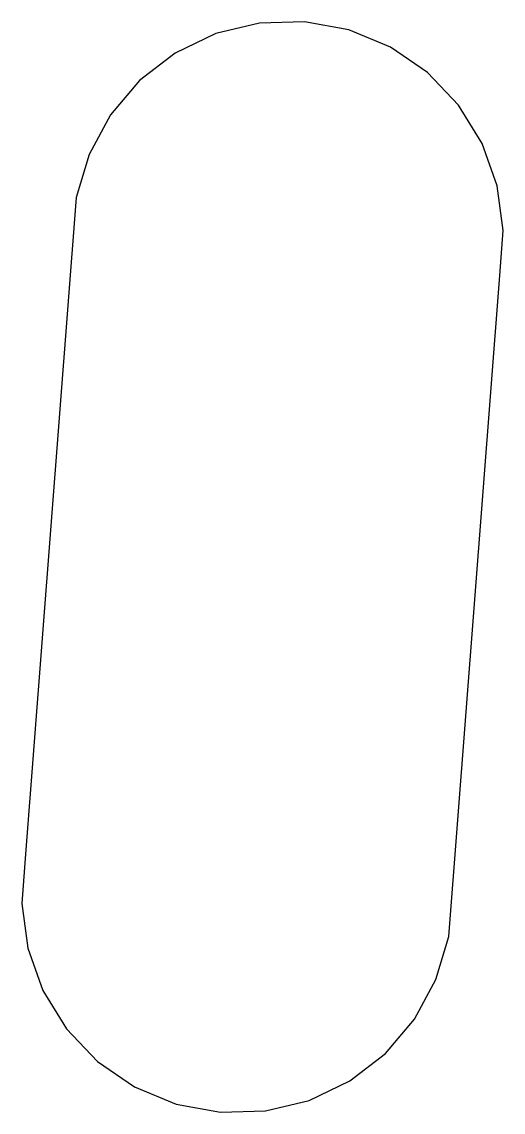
# Model space of a CAD drawing. Header units: metres. Extents: x -5 to 6.2, y -5 to 20.3.
import ezdxf

# ---------------------------------------------------------------- set-up
doc = ezdxf.new("R2010")
doc.units = ezdxf.units.M

msp = doc.modelspace()

# ---------------------------------------------------------------- linework, layer by layer
for p, q in [((0.525269, 20.3047), (-0.490753, 20.0592)), ((1.57016, 20.3336), (0.525269, 20.3047)), ((2.59822, 20.1446), (1.57016, 20.3336)), ((-0.490753, 20.0592), (-1.43355, 19.6078)), ((3.56451, 19.746), (2.59822, 20.1446)), ((-1.43355, 19.6078), (-2.26189, 18.9702)), ((4.42685, 19.1552), (3.56451, 19.746)), ((5.14748, 18.3981), (4.42685, 19.1552)), ((-2.26189, 18.9702), (-2.93958, 18.1744)), ((5.69496, 17.5076), (5.14748, 18.3981)), ((-2.93958, 18.1744), (-3.437, 17.255)), ((6.04532, 16.5228), (5.69496, 17.5076)), ((-3.437, 17.255), (-3.73239, 16.2523)), ((6.18329, 15.4866), (6.04532, 16.5228)), ((-3.73239, 16.2523), (-4.9176, 0.903931)), ((6.10281, 14.4445), (6.18329, 15.4866)), ((4.9176, -0.903931), (6.10281, 14.4445)), ((-4.9176, 0.903931), (-4.99808, -0.138229)), ((-4.99808, -0.138229), (-4.86012, -1.17438)), ((4.62221, -1.9066), (4.9176, -0.903931)), ((-4.86012, -1.17438), (-4.50975, -2.15919)), ((4.12479, -2.82596), (4.62221, -1.9066)), ((-4.50975, -2.15919), (-3.96227, -3.04964)), ((3.4471, -3.6218), (4.12479, -2.82596)), ((-3.96227, -3.04964), (-3.24164, -3.80679)), ((2.61876, -4.25934), (3.4471, -3.6218)), ((-3.24164, -3.80679), (-2.3793, -4.39758)), ((1.67596, -4.71074), (2.61876, -4.25934)), ((-2.3793, -4.39758), (-1.41301, -4.79617)), ((-1.41301, -4.79617), (-0.384949, -4.98515)), ((0.659927, -4.95625), (1.67596, -4.71074)), ((-0.384949, -4.98515), (0.659927, -4.95625))]:
    msp.add_line(p, q)

doc.saveas('drawing.dxf')
